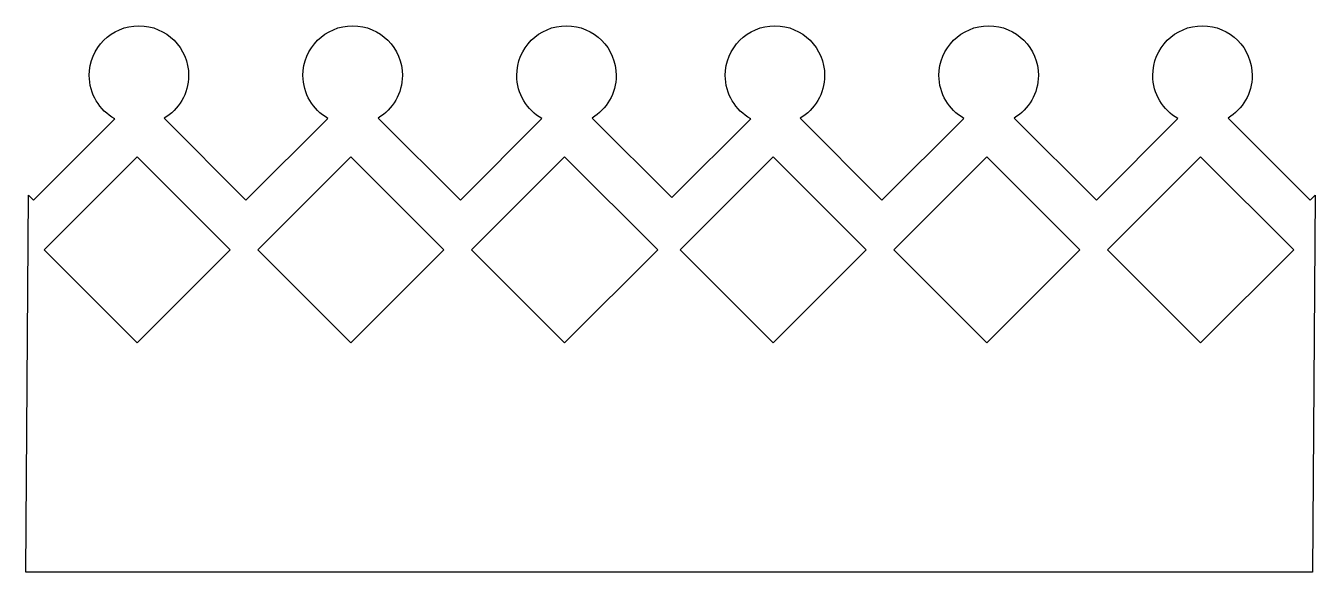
# Model space of a CAD drawing. Header units: centimetres. Extents: x -12.9 to 13.3, y -6 to 5.1.
import ezdxf

# ---------------------------------------------------------------- set-up
doc = ezdxf.new("R2010")
doc.units = ezdxf.units.CM
doc.header["$MEASUREMENT"] = 0
doc.layers.add('Layer 1', color=7, linetype='Continuous')

msp = doc.modelspace()

# ---------------------------------------------------------------- linework, layer by layer
at = {"layer": 'Layer 1', "color": 40}
for points, knots in [([(-10.64378, 5.10738), (-11.20255, 5.10738), (-11.65536, 4.65414), (-11.65536, 4.09538), (-11.65536, 4.09538), (-11.65536, 3.71549), (-11.44604, 3.38475), (-11.1364, 3.21176), (-11.1364, 3.21176), (-11.1364, 3.21176), (-12.79241, 1.55575), (-12.79241, 1.55575), (-12.79241, 1.55575), (-12.79241, 1.55575), (-12.89445, 1.65779), (-12.89445, 1.65779), (-12.89445, 1.65779), (-12.89445, 1.65779), (-12.94689, -6.02667), (-12.94689, -6.02667), (-12.94689, -6.02667), (-4.21564, -6.02667), (4.51561, -6.02667), (13.24686, -6.02667), (13.24686, -6.02667), (13.24686, -6.02667), (13.2993, 1.65737), (13.2993, 1.65737), (13.2993, 1.65737), (13.2993, 1.65737), (13.19768, 1.55575), (13.19768, 1.55575), (13.19768, 1.55575), (13.19768, 1.55575), (11.52537, 3.22806), (11.52537, 3.22806), (11.52537, 3.22806), (11.81927, 3.40508), (12.0159, 3.72728), (12.0159, 4.09537), (12.0159, 4.09537), (12.0159, 4.65414), (11.56266, 5.10737), (11.0039, 5.10737), (11.0039, 5.10737), (10.44513, 5.10737), (9.99232, 4.65413), (9.99232, 4.09537), (9.99232, 4.09537), (9.99232, 3.7178), (10.19931, 3.38894), (10.50584, 3.2151), (10.50584, 3.2151), (10.50584, 3.2151), (8.84649, 1.55575), (8.84649, 1.55575), (8.84649, 1.55575), (8.84649, 1.55575), (7.17417, 3.22806), (7.17417, 3.22806), (7.17417, 3.22806), (7.46804, 3.40503), (7.6647, 3.72727), (7.6647, 4.09537), (7.6647, 4.09537), (7.6647, 4.65414), (7.21188, 5.10737), (6.65311, 5.10737), (6.65311, 5.10737), (6.09434, 5.10737), (5.64111, 4.65413), (5.64111, 4.09537), (5.64111, 4.09537), (5.64111, 3.72189), (5.84387, 3.39618), (6.14502, 3.22095), (6.14502, 3.22095), (6.14502, 3.22095), (4.47981, 1.55574), (4.47981, 1.55574), (4.47981, 1.55574), (4.47981, 1.55574), (2.81293, 3.22262), (2.81293, 3.22262), (2.81293, 3.22262), (3.11228, 3.39833), (3.3135, 3.72317), (3.3135, 4.09537), (3.3135, 4.09537), (3.3135, 4.65414), (2.86068, 5.10737), (2.30191, 5.10737), (2.30191, 5.10737), (1.74314, 5.10737), (1.29033, 4.65413), (1.29033, 4.09537), (1.29033, 4.09537), (1.29033, 3.71548), (1.49965, 3.38474), (1.80929, 3.21175), (1.80929, 3.21175), (1.80929, 3.21175), (0.20263, 1.60509), (0.20263, 1.60509), (0.20263, 1.60509), (0.20263, 1.60509), (-1.42034, 3.22806), (-1.42034, 3.22806), (-1.42034, 3.22806), (-1.12644, 3.40508), (-0.92981, 3.72728), (-0.92981, 4.09537), (-0.92981, 4.09537), (-0.92981, 4.65414), (-1.38304, 5.10737), (-1.94181, 5.10737), (-1.94181, 5.10737), (-2.50058, 5.10737), (-2.9534, 4.65413), (-2.9534, 4.09537), (-2.9534, 4.09537), (-2.9534, 3.7178), (-2.74641, 3.38894), (-2.43987, 3.2151), (-2.43987, 3.2151), (-2.43987, 3.2151), (-4.09922, 1.55575), (-4.09922, 1.55575), (-4.09922, 1.55575), (-4.09922, 1.55575), (-5.77154, 3.22806), (-5.77154, 3.22806), (-5.77154, 3.22806), (-5.47767, 3.40503), (-5.28101, 3.72727), (-5.28101, 4.09537), (-5.28101, 4.09537), (-5.28101, 4.65414), (-5.73383, 5.10737), (-6.29259, 5.10737), (-6.29259, 5.10737), (-6.85136, 5.10737), (-7.30459, 4.65413), (-7.30459, 4.09537), (-7.30459, 4.09537), (-7.30459, 3.72189), (-7.10183, 3.39618), (-6.80068, 3.22095), (-6.80068, 3.22095), (-6.80068, 3.22095), (-8.46589, 1.55574), (-8.46589, 1.55574), (-8.46589, 1.55574), (-8.46589, 1.55574), (-10.13277, 3.22262), (-10.13277, 3.22262), (-10.13277, 3.22262), (-9.83341, 3.39833), (-9.6322, 3.72317), (-9.6322, 4.09537), (-9.6322, 4.09537), (-9.6322, 4.65414), (-10.08502, 5.10737), (-10.64379, 5.10737), (-10.64379, 5.10737), (-10.64379, 5.10737), (-10.64378, 5.10738), (-10.64378, 5.10738)], [0, 0, 0, 0, 0.02325581, 0.02325581, 0.02325581, 0.02325581, 0.04651163, 0.04651163, 0.04651163, 0.04651163, 0.06976744, 0.06976744, 0.06976744, 0.06976744, 0.09302326, 0.09302326, 0.09302326, 0.09302326, 0.11627907, 0.11627907, 0.11627907, 0.11627907, 0.13953488, 0.13953488, 0.13953488, 0.13953488, 0.1627907, 0.1627907, 0.1627907, 0.1627907, 0.18604651, 0.18604651, 0.18604651, 0.18604651, 0.20930233, 0.20930233, 0.20930233, 0.20930233, 0.23255814, 0.23255814, 0.23255814, 0.23255814, 0.25581395, 0.25581395, 0.25581395, 0.25581395, 0.27906977, 0.27906977, 0.27906977, 0.27906977, 0.30232558, 0.30232558, 0.30232558, 0.30232558, 0.3255814, 0.3255814, 0.3255814, 0.3255814, 0.34883721, 0.34883721, 0.34883721, 0.34883721, 0.37209302, 0.37209302, 0.37209302, 0.37209302, 0.39534884, 0.39534884, 0.39534884, 0.39534884, 0.41860465, 0.41860465, 0.41860465, 0.41860465, 0.44186047, 0.44186047, 0.44186047, 0.44186047, 0.46511628, 0.46511628, 0.46511628, 0.46511628, 0.48837209, 0.48837209, 0.48837209, 0.48837209, 0.51162791, 0.51162791, 0.51162791, 0.51162791, 0.53488372, 0.53488372, 0.53488372, 0.53488372, 0.55813953, 0.55813953, 0.55813953, 0.55813953, 0.58139535, 0.58139535, 0.58139535, 0.58139535, 0.60465116, 0.60465116, 0.60465116, 0.60465116, 0.62790698, 0.62790698, 0.62790698, 0.62790698, 0.65116279, 0.65116279, 0.65116279, 0.65116279, 0.6744186, 0.6744186, 0.6744186, 0.6744186, 0.69767442, 0.69767442, 0.69767442, 0.69767442, 0.72093023, 0.72093023, 0.72093023, 0.72093023, 0.74418605, 0.74418605, 0.74418605, 0.74418605, 0.76744186, 0.76744186, 0.76744186, 0.76744186, 0.79069767, 0.79069767, 0.79069767, 0.79069767, 0.81395349, 0.81395349, 0.81395349, 0.81395349, 0.8372093, 0.8372093, 0.8372093, 0.8372093, 0.86046512, 0.86046512, 0.86046512, 0.86046512, 0.88372093, 0.88372093, 0.88372093, 0.88372093, 0.90697674, 0.90697674, 0.90697674, 0.90697674, 0.93023256, 0.93023256, 0.93023256, 0.93023256, 0.95348837, 0.95348837, 0.95348837, 0.95348837, 1, 1, 1, 1]), ([(-10.68097, 2.43986), (-10.68097, 2.43986), (-8.78618, 0.54507), (-8.78618, 0.54507), (-8.78618, 0.54507), (-8.78618, 0.54507), (-10.68097, -1.34972), (-10.68097, -1.34972), (-10.68097, -1.34972), (-10.68097, -1.34972), (-12.57576, 0.54507), (-12.57576, 0.54507), (-12.57576, 0.54507), (-12.57576, 0.54507), (-10.68097, 2.43986), (-10.68097, 2.43986)], [0, 0, 0, 0, 0.2, 0.2, 0.2, 0.2, 0.4, 0.4, 0.4, 0.4, 0.6, 0.6, 0.6, 0.6, 1, 1, 1, 1]), ([(-6.32977, 2.43986), (-6.32977, 2.43986), (-4.43498, 0.54507), (-4.43498, 0.54507), (-4.43498, 0.54507), (-4.43498, 0.54507), (-6.32977, -1.34972), (-6.32977, -1.34972), (-6.32977, -1.34972), (-6.32977, -1.34972), (-8.22456, 0.54507), (-8.22456, 0.54507), (-8.22456, 0.54507), (-8.22456, 0.54507), (-6.32977, 2.43986), (-6.32977, 2.43986)], [0, 0, 0, 0, 0.2, 0.2, 0.2, 0.2, 0.4, 0.4, 0.4, 0.4, 0.6, 0.6, 0.6, 0.6, 1, 1, 1, 1]), ([(-1.97899, 2.43986), (-1.97899, 2.43986), (-0.0842, 0.54507), (-0.0842, 0.54507), (-0.0842, 0.54507), (-0.0842, 0.54507), (-1.97899, -1.34972), (-1.97899, -1.34972), (-1.97899, -1.34972), (-1.97899, -1.34972), (-3.87378, 0.54507), (-3.87378, 0.54507), (-3.87378, 0.54507), (-3.87378, 0.54507), (-1.97899, 2.43986), (-1.97899, 2.43986)], [0, 0, 0, 0, 0.2, 0.2, 0.2, 0.2, 0.4, 0.4, 0.4, 0.4, 0.6, 0.6, 0.6, 0.6, 1, 1, 1, 1]), ([(2.26474, 2.43986), (2.26474, 2.43986), (4.15953, 0.54507), (4.15953, 0.54507), (4.15953, 0.54507), (4.15953, 0.54507), (2.26474, -1.34972), (2.26474, -1.34972), (2.26474, -1.34972), (2.26474, -1.34972), (0.36995, 0.54507), (0.36995, 0.54507), (0.36995, 0.54507), (0.36995, 0.54507), (2.26474, 2.43986), (2.26474, 2.43986)], [0, 0, 0, 0, 0.2, 0.2, 0.2, 0.2, 0.4, 0.4, 0.4, 0.4, 0.6, 0.6, 0.6, 0.6, 1, 1, 1, 1]), ([(6.61593, 2.43986), (6.61593, 2.43986), (8.51072, 0.54507), (8.51072, 0.54507), (8.51072, 0.54507), (8.51072, 0.54507), (6.61593, -1.34972), (6.61593, -1.34972), (6.61593, -1.34972), (6.61593, -1.34972), (4.72114, 0.54507), (4.72114, 0.54507), (4.72114, 0.54507), (4.72114, 0.54507), (6.61593, 2.43986), (6.61593, 2.43986)], [0, 0, 0, 0, 0.2, 0.2, 0.2, 0.2, 0.4, 0.4, 0.4, 0.4, 0.6, 0.6, 0.6, 0.6, 1, 1, 1, 1]), ([(10.96671, 2.43986), (10.96671, 2.43986), (12.8615, 0.54507), (12.8615, 0.54507), (12.8615, 0.54507), (12.8615, 0.54507), (10.96671, -1.34972), (10.96671, -1.34972), (10.96671, -1.34972), (10.96671, -1.34972), (9.07193, 0.54507), (9.07193, 0.54507), (9.07193, 0.54507), (9.07193, 0.54507), (10.96671, 2.43986), (10.96671, 2.43986)], [0, 0, 0, 0, 0.2, 0.2, 0.2, 0.2, 0.4, 0.4, 0.4, 0.4, 0.6, 0.6, 0.6, 0.6, 1, 1, 1, 1])]:
    msp.add_open_spline(points, degree=3, knots=knots, dxfattribs=at)

doc.saveas('drawing.dxf')
